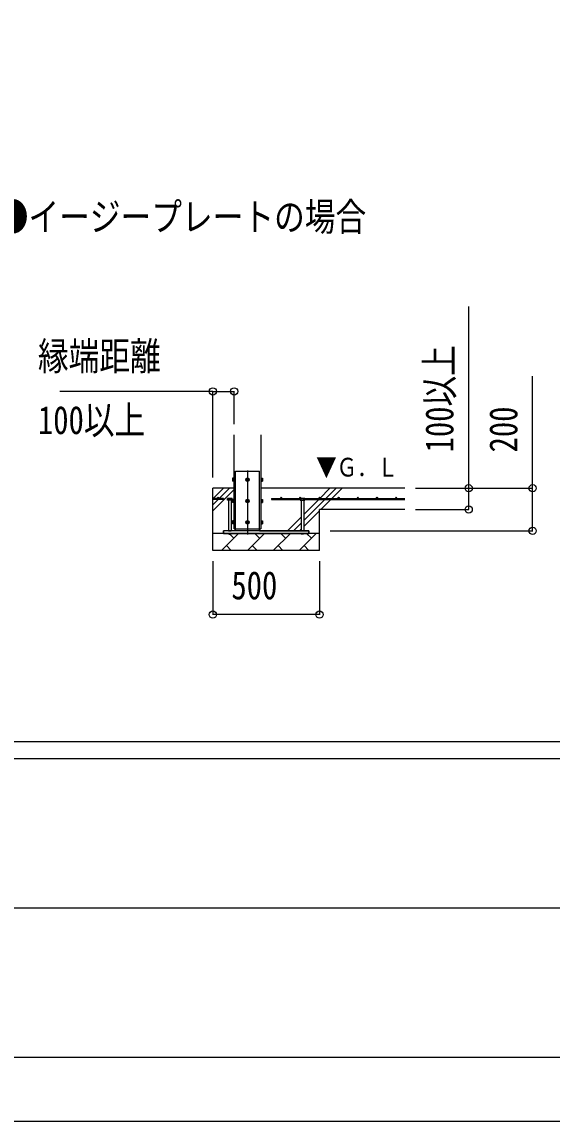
# Model space of a CAD drawing. Units: millimetres, scale not verified. Extents: x -16820 to 16820, y -11880 to 11880.
# Drawn here: x -4650 to -2164, y -11880 to -6722 of the extents above; entities that cross this region are included whole.
import ezdxf
from ezdxf.enums import TextEntityAlignment as Align

# ---------------------------------------------------------------- set-up
doc = ezdxf.new("R2010")
doc.units = ezdxf.units.MM
doc.header["$LTSCALE"] = 50
for name, color, linetype in [('0-2_USER1', 3, 'Continuous'), ('0-4_YKK_12', 2, 'Continuous'), ('0-5_YKK_13', 4, 'Continuous'), ('0-6_YKK_A1', 4, 'Continuous'), ('0-7_YKK_D', 6, 'Continuous'), ('0-8_YKK_ZWAK', 7, 'Continuous')]:
    doc.layers.add(name, color=color, linetype=linetype)
doc.styles.add('ＭＳ ゴシック', font='')
doc.styles.get('ＭＳ ゴシック').set_extended_font_data('MS Gothic')

msp = doc.modelspace()

# ---------------------------------------------------------------- linework, layer by layer
at = {"layer": '0-4_YKK_12'}
msp.add_line((-3592.42, -8827.5), (-3592.42, -9127.5), dxfattribs=at)
at = {"layer": '0-5_YKK_13'}
for p, q in [((-3663.12, -8863.51), (-3662.54, -8862.51)), ((-3663.12, -8863.51), (-3663.12, -8876.5)), ((-3657.62, -8862.51), (-3662.54, -8862.51)), ((-3657.62, -8866.25), (-3662.54, -8866.25)), ((-3657.62, -8862.51), (-3657.62, -8877.51)), ((-3656.02, -8862.96), (-3657.62, -8862.96)), ((-3657.62, -8869.5), (-3657.62, -8862.96)), ((-3657.62, -8869.5), (-3656.02, -8869.5)), ((-3657.62, -8870.5), (-3656.02, -8870.5)), ((-3657.62, -8877.05), (-3657.62, -8870.5)), ((-3656.02, -8869.5), (-3656.02, -8862.96)), ((-3656.02, -8877.05), (-3656.02, -8870.5)), ((-3648.42, -9100), (-3648.42, -8830)), ((-3648.42, -8830), (-3536.42, -8830)), ((-3536.42, -9100), (-3536.42, -8830)), ((-3528.82, -8862.95), (-3527.22, -8862.95)), ((-3528.82, -8869.5), (-3528.82, -8862.95)), ((-3527.22, -8869.5), (-3528.82, -8869.5)), ((-3527.22, -8870.5), (-3528.82, -8870.5)), ((-3528.82, -8877.05), (-3528.82, -8870.5)), ((-3527.22, -8862.49), (-3522.3, -8862.49)), ((-3527.22, -8862.49), (-3527.22, -8877.51)), ((-3527.22, -8869.5), (-3527.22, -8862.95)), ((-3527.22, -8866.25), (-3522.3, -8866.25)), ((-3527.22, -8877.05), (-3527.22, -8870.5)), ((-3521.72, -8863.5), (-3522.3, -8862.49)), ((-3521.72, -8863.5), (-3521.72, -8876.5)), ((-3663.12, -8876.5), (-3662.54, -8877.51)), ((-3657.62, -8873.75), (-3662.54, -8873.75)), ((-3657.62, -8877.51), (-3662.54, -8877.51)), ((-3657.62, -8877.05), (-3656.02, -8877.05)), ((-3527.22, -8877.05), (-3528.82, -8877.05)), ((-3527.22, -8873.75), (-3522.3, -8873.75)), ((-3527.22, -8877.51), (-3522.3, -8877.51)), ((-3521.72, -8876.5), (-3522.3, -8877.51)), ((-3684.42, -8957.5), (-3685.89, -8958.35)), ((-3684.42, -8957.5), (-3665.42, -8957.5)), ((-3680.92, -8965.5), (-3680.92, -9110)), ((-3680.41, -8965.5), (-3680.41, -8958.35)), ((-3669.44, -8965.5), (-3669.44, -8958.35)), ((-3668.92, -8965.5), (-3668.92, -9110)), ((-3665.42, -8957.5), (-3663.95, -8958.35)), ((-3663.95, -8965.5), (-3663.95, -8958.35)), ((-3663.12, -8963.51), (-3662.54, -8962.51)), ((-3663.12, -8963.51), (-3663.12, -8976.5)), ((-3657.62, -8962.51), (-3662.54, -8962.51)), ((-3657.62, -8966.25), (-3662.54, -8966.25)), ((-3657.62, -8973.75), (-3662.54, -8973.75)), ((-3657.62, -8962.51), (-3657.62, -8977.51)), ((-3656.02, -8962.96), (-3657.62, -8962.96)), ((-3657.62, -8969.5), (-3657.62, -8962.96)), ((-3657.62, -8969.5), (-3656.02, -8969.5)), ((-3657.62, -8970.5), (-3656.02, -8970.5)), ((-3657.62, -8977.05), (-3657.62, -8970.5)), ((-3656.02, -8969.5), (-3656.02, -8962.96)), ((-3656.02, -8977.05), (-3656.02, -8970.5)), ((-3528.82, -8962.95), (-3527.22, -8962.95)), ((-3528.82, -8969.5), (-3528.82, -8962.95)), ((-3527.22, -8969.5), (-3528.82, -8969.5)), ((-3527.22, -8970.5), (-3528.82, -8970.5)), ((-3528.82, -8977.05), (-3528.82, -8970.5)), ((-3527.22, -8962.49), (-3522.3, -8962.49)), ((-3527.22, -8962.49), (-3527.22, -8977.51)), ((-3527.22, -8969.5), (-3527.22, -8962.95)), ((-3527.22, -8966.25), (-3522.3, -8966.25)), ((-3527.22, -8977.05), (-3527.22, -8970.5)), ((-3527.22, -8973.75), (-3522.3, -8973.75)), ((-3521.72, -8963.5), (-3522.3, -8962.49)), ((-3521.72, -8963.5), (-3521.72, -8976.5)), ((-3344.42, -8957.5), (-3345.89, -8958.35)), ((-3345.89, -8965.5), (-3345.89, -8958.35)), ((-3325.42, -8957.5), (-3344.42, -8957.5)), ((-3340.92, -8965.5), (-3340.92, -9110)), ((-3340.41, -8965.5), (-3340.41, -8958.35)), ((-3329.44, -8965.5), (-3329.44, -8958.35)), ((-3328.92, -8965.5), (-3328.92, -9110)), ((-3325.42, -8957.5), (-3323.95, -8958.35)), ((-3663.12, -8976.5), (-3662.54, -8977.51)), ((-3657.62, -8977.51), (-3662.54, -8977.51)), ((-3657.62, -8977.05), (-3656.02, -8977.05)), ((-3527.22, -8977.05), (-3528.82, -8977.05)), ((-3527.22, -8977.51), (-3522.3, -8977.51)), ((-3521.72, -8976.5), (-3522.3, -8977.51)), ((-3663.12, -9063.51), (-3662.54, -9062.51)), ((-3663.12, -9063.51), (-3663.12, -9076.5)), ((-3663.12, -9076.5), (-3662.54, -9077.51)), ((-3657.62, -9062.51), (-3662.54, -9062.51)), ((-3657.62, -9066.25), (-3662.54, -9066.25)), ((-3657.62, -9073.75), (-3662.54, -9073.75)), ((-3657.62, -9077.51), (-3662.54, -9077.51)), ((-3657.62, -9062.51), (-3657.62, -9077.51)), ((-3656.02, -9062.96), (-3657.62, -9062.96)), ((-3657.62, -9069.5), (-3657.62, -9062.96)), ((-3657.62, -9069.5), (-3656.02, -9069.5)), ((-3657.62, -9070.5), (-3656.02, -9070.5)), ((-3657.62, -9077.05), (-3657.62, -9070.5)), ((-3657.62, -9077.05), (-3656.02, -9077.05)), ((-3656.02, -9069.5), (-3656.02, -9062.96)), ((-3656.02, -9077.05), (-3656.02, -9070.5)), ((-3528.82, -9062.95), (-3527.22, -9062.95)), ((-3528.82, -9069.5), (-3528.82, -9062.95)), ((-3527.22, -9069.5), (-3528.82, -9069.5)), ((-3527.22, -9070.5), (-3528.82, -9070.5)), ((-3528.82, -9077.05), (-3528.82, -9070.5)), ((-3527.22, -9077.05), (-3528.82, -9077.05)), ((-3527.22, -9062.49), (-3522.3, -9062.49)), ((-3527.22, -9062.49), (-3527.22, -9077.51)), ((-3527.22, -9069.5), (-3527.22, -9062.95)), ((-3527.22, -9066.25), (-3522.3, -9066.25)), ((-3527.22, -9077.05), (-3527.22, -9070.5)), ((-3527.22, -9073.75), (-3522.3, -9073.75)), ((-3527.22, -9077.51), (-3522.3, -9077.51)), ((-3521.72, -9063.5), (-3522.3, -9062.49)), ((-3521.72, -9076.5), (-3522.3, -9077.51)), ((-3521.72, -9063.5), (-3521.72, -9076.5)), ((-3304.92, -9110), (-3704.92, -9110)), ((-3704.92, -9122), (-3704.92, -9110)), ((-3704.92, -9122), (-3304.92, -9122)), ((-3680.92, -9110), (-3668.92, -9110)), ((-3680.92, -9123.5), (-3668.92, -9123.5)), ((-3648.42, -9110), (-3648.42, -9100)), ((-3536.42, -9110), (-3536.42, -9100)), ((-3328.92, -9110), (-3340.92, -9110)), ((-3328.92, -9123.5), (-3340.92, -9123.5)), ((-3304.92, -9122), (-3304.92, -9110))]:
    msp.add_line(p, q, dxfattribs=at)
for points in [[(-3654.92, -8861.5), (-3656.02, -8861.5), (-3656.02, -8878.5), (-3654.92, -8878.5)], [(-3529.92, -8861.5), (-3528.82, -8861.5), (-3528.82, -8878.5), (-3529.92, -8878.5)], [(-3663.95, -8965.5), (-3685.89, -8965.5), (-3685.89, -8958.35)], [(-3654.92, -8961.5), (-3656.02, -8961.5), (-3656.02, -8978.5), (-3654.92, -8978.5)], [(-3529.92, -8961.5), (-3528.82, -8961.5), (-3528.82, -8978.5), (-3529.92, -8978.5)], [(-3345.89, -8965.5), (-3323.95, -8965.5), (-3323.95, -8958.35)], [(-3654.92, -9061.5), (-3656.02, -9061.5), (-3656.02, -9078.5), (-3654.92, -9078.5)], [(-3529.92, -9061.5), (-3528.82, -9061.5), (-3528.82, -9078.5), (-3529.92, -9078.5)], [(-3680.92, -9122), (-3680.92, -9123.5), (-3678.92, -9125.5), (-3670.92, -9125.5)], [(-3668.92, -9122), (-3668.92, -9123.5), (-3670.92, -9125.5)], [(-3340.92, -9122), (-3340.92, -9123.5), (-3338.92, -9125.5)], [(-3328.92, -9122), (-3328.92, -9123.5), (-3330.92, -9125.5), (-3338.92, -9125.5)]]:
    msp.add_lwpolyline(points, dxfattribs=at)
for points in [[(-3592.42, -8862.49), (-3598.92, -8866.25), (-3598.92, -8873.75), (-3592.42, -8877.51), (-3585.92, -8873.75), (-3585.92, -8866.25)], [(-3592.42, -8962.49), (-3598.92, -8966.25), (-3598.92, -8973.75), (-3592.42, -8977.51), (-3585.92, -8973.75), (-3585.92, -8966.25)], [(-3592.42, -9062.49), (-3598.92, -9066.25), (-3598.92, -9073.75), (-3592.42, -9077.51), (-3585.92, -9073.75), (-3585.92, -9066.25)]]:
    msp.add_lwpolyline(points, close=True, dxfattribs=at)
for centre, radius in [((-3592.42, -8870), 8.5), ((-3592.42, -8870), 6.5), ((-3592.42, -8970), 8.5), ((-3592.42, -8970), 6.5), ((-3592.42, -9070), 8.5), ((-3592.42, -9070), 6.5)]:
    msp.add_circle(centre, radius, dxfattribs=at)
for centre, radius, start, end in [((-3659.82, -8864.38), 3.31, 145.51973, 214.48027), ((-3650.7, -8870), 12.42, 162.41205, 197.58795), ((-3592.42, -8870), 7.05, 157.21814, 202.78186), ((-3592.42, -8870), 7.05, 97.21814, 142.78186), ((-3592.42, -8870), 7.05, 37.21814, 82.78186), ((-3592.42, -8870), 7.05, 337.21814, 22.78186), ((-3525.04, -8864.37), 3.32, 325.61575, 34.38425), ((-3534.14, -8870), 12.42, 342.41205, 17.58795), ((-3659.8, -8875.63), 3.32, 145.61575, 214.38425), ((-3592.42, -8870), 7.05, 217.21814, 262.78186), ((-3592.42, -8870), 7.05, 277.21814, 322.78186), ((-3525.04, -8875.63), 3.32, 325.61575, 34.38425), ((-3683.15, -8962.36), 4.86, 55.61575, 124.38425), ((-3674.92, -8975.65), 18.15, 72.41205, 107.58795), ((-3666.69, -8962.36), 4.86, 55.61575, 124.38425), ((-3659.82, -8964.38), 3.31, 145.51973, 214.48027), ((-3650.7, -8970), 12.42, 162.41205, 197.58795), ((-3659.8, -8975.63), 3.32, 145.61575, 214.38425), ((-3592.42, -8970), 7.05, 157.21814, 202.78186), ((-3592.42, -8970), 7.05, 97.21814, 142.78186), ((-3592.42, -8970), 7.05, 217.21814, 262.78186), ((-3592.42, -8970), 7.05, 37.21814, 82.78186), ((-3592.42, -8970), 7.05, 277.21814, 322.78186), ((-3592.42, -8970), 7.05, 337.21814, 22.78186), ((-3525.04, -8964.37), 3.32, 325.61575, 34.38425), ((-3534.14, -8970), 12.42, 342.41205, 17.58795), ((-3525.04, -8975.63), 3.32, 325.61575, 34.38425), ((-3343.15, -8962.36), 4.86, 55.61575, 124.38425), ((-3334.92, -8975.65), 18.15, 72.41205, 107.58795), ((-3326.69, -8962.36), 4.86, 55.61575, 124.38425), ((-3659.82, -9064.38), 3.31, 145.51973, 214.48027), ((-3650.7, -9070), 12.42, 162.41205, 197.58795), ((-3659.8, -9075.63), 3.32, 145.61575, 214.38425), ((-3592.42, -9070), 7.05, 157.21814, 202.78186), ((-3592.42, -9070), 7.05, 97.21814, 142.78186), ((-3592.42, -9070), 7.05, 217.21814, 262.78186), ((-3592.42, -9070), 7.05, 37.21814, 82.78186), ((-3592.42, -9070), 7.05, 277.21814, 322.78186), ((-3592.42, -9070), 7.05, 337.21814, 22.78186), ((-3525.04, -9064.37), 3.32, 325.61575, 34.38425), ((-3534.14, -9070), 12.42, 342.41205, 17.58795), ((-3525.04, -9075.63), 3.32, 325.61575, 34.38425)]:
    msp.add_arc(centre, radius, start, end, dxfattribs=at)
at = {"layer": '0-6_YKK_A1'}
for p, q in [((-3654.92, -9100), (-3654.92, -8660)), ((-3529.92, -8660), (-3529.92, -9100)), ((-3654.92, -8910), (-3754.92, -8910)), ((-3754.92, -9202), (-3754.92, -8910)), ((-3754.92, -9016), (-3654.92, -8916)), ((-3752.99, -8957.5), (-3705.49, -8910)), ((-3724.71, -8957.5), (-3677.21, -8910)), ((-2854.92, -8910), (-3529.92, -8910)), ((-3252.99, -8957.5), (-3205.49, -8910)), ((-3224.71, -8957.5), (-3177.21, -8910)), ((-3196.42, -8957.5), (-3148.92, -8910)), ((-3704.92, -8957.5), (-3754.92, -8957.5)), ((-3754.92, -8987.71), (-3729.71, -8962.5)), ((-3704.92, -8962.5), (-3754.92, -8962.5)), ((-3704.92, -8957.5), (-3704.92, -8962.5)), ((-3479.92, -8957.5), (-2854.92, -8957.5)), ((-3479.92, -8957.5), (-3479.92, -8962.5)), ((-3479.92, -8962.5), (-3345.89, -8962.5)), ((-3328.92, -9061.71), (-3229.71, -8962.5)), ((-3328.92, -9033.43), (-3257.99, -8962.5)), ((-3323.95, -8962.5), (-2854.92, -8962.5)), ((-3248.92, -9010), (-3201.42, -8962.5)), ((-3328.92, -9090), (-3254.92, -9016)), ((-3254.92, -9202), (-3254.92, -9010)), ((-2854.92, -9010), (-3254.92, -9010)), ((-3405.49, -9110), (-3340.92, -9045.43)), ((-3377.21, -9110), (-3340.92, -9073.71)), ((-3254.92, -9122), (-3754.92, -9122)), ((-3714.18, -9202), (-3634.18, -9122)), ((-3656.85, -9144.66), (-3676.01, -9125.5)), ((-3654.92, -9100), (-3529.92, -9100)), ((-3592.76, -9202), (-3512.76, -9122)), ((-3535.42, -9144.66), (-3558.09, -9122)), ((-3536.42, -9110), (-3304.92, -9110)), ((-3471.34, -9202), (-3391.34, -9122)), ((-3414, -9144.66), (-3436.66, -9122)), ((-3349.92, -9202), (-3269.92, -9122)), ((-3348.92, -9110), (-3340.92, -9102)), ((-3292.58, -9144.66), (-3315.24, -9122)), ((-3304.92, -9110), (-3304.92, -9122)), ((-3691.52, -9179.34), (-3668.86, -9202)), ((-3570.1, -9179.34), (-3547.44, -9202)), ((-3448.68, -9179.34), (-3426.02, -9202)), ((-3327.26, -9179.34), (-3304.6, -9202)), ((-3254.92, -9202), (-3754.92, -9202))]:
    msp.add_line(p, q, dxfattribs=at)
msp.add_lwpolyline([(-3648.42, -9110), (-3704.92, -9110), (-3704.92, -9122)], dxfattribs=at)
for centre in [(-3729.92, -8955), (-3434.92, -8955), (-3344.92, -8955), (-3254.92, -8955), (-3164.92, -8955), (-3074.92, -8955), (-2984.92, -8955), (-2894.92, -8955)]:
    msp.add_circle(centre, 2.5, dxfattribs=at)
at = {"layer": '0-7_YKK_D'}
for p, q in [((-3754.92, -8455.47), (-4472.73, -8455.47)), ((-3754.92, -8860), (-3754.92, -8454.47)), ((-3754.92, -8455.47), (-3654.92, -8455.47)), ((-3654.92, -8610), (-3654.92, -8454.47)), ((-2804.92, -8910), (-2554.42, -8910)), ((-2804.92, -8910), (-2253.92, -8910)), ((-2804.92, -9010), (-2554.42, -9010)), ((-3204.92, -9110), (-2253.92, -9110)), ((-3754.92, -9252), (-3754.92, -9504)), ((-3254.92, -9252), (-3254.92, -9504)), ((-3254.92, -9503), (-3754.92, -9503))]:
    msp.add_line(p, q, dxfattribs=at)
for points in [[(-2554.92, -9010), (-2554.92, -8910), (-2554.92, -8057.2)], [(-2254.92, -9110), (-2254.92, -8910), (-2254.92, -8383.6)]]:
    msp.add_lwpolyline(points, dxfattribs=at)
for centre in [(-3754.92, -8455.47), (-3654.92, -8455.47), (-2554.92, -8910), (-2254.92, -8910), (-2554.92, -9010), (-2254.92, -9110), (-3754.92, -9503), (-3254.92, -9503)]:
    msp.add_circle(centre, 17, dxfattribs=at)
at = {"layer": '0-8_YKK_ZWAK'}
for p, q in [((15580.08, -10100), (-15619.92, -10100)), ((-19.92, -10180), (-5219.92, -10180)), ((-5189.92, -10880), (-19.92, -10880)), ((-5219.92, -11580), (-19.92, -11580))]:
    msp.add_line(p, q, dxfattribs=at)
msp.add_lwpolyline([(-16820, -11880), (16820, -11880), (16820, 11880), (-16820, 11880)], close=True, dxfattribs=at)

# ---------------------------------------------------------------- texts
at = {"layer": '0-2_USER1', "style": 'ＭＳ ゴシック', "width": 0.8}
msp.add_text('●イージープレートの場合', height=132, dxfattribs=at).set_placement((-4764.12, -7741.64), align=Align.BOTTOM_LEFT)
at = {"layer": '0-6_YKK_A1', "style": 'ＭＳ ゴシック', "width": 0.8}
msp.add_text('▼Ｇ．Ｌ', height=87.98, dxfattribs=at).set_placement((-3270.38, -8881.55), align=Align.BOTTOM_LEFT)
at = {"layer": '0-7_YKK_D', "style": 'ＭＳ ゴシック', "width": 0.8}
for s, p in [('縁端距離', (-4575.72, -8395.47)), ('100以上', (-4575.72, -8695.47)), ('500', (-3668.12, -9471))]:
    msp.add_text(s, height=132, dxfattribs=at).set_placement(p, align=Align.BOTTOM_LEFT)
for s, p in [('100以上', (-2586.92, -8742)), ('200', (-2286.92, -8742))]:
    msp.add_text(s, height=132, rotation=90, dxfattribs=at).set_placement(p, align=Align.BOTTOM_LEFT)

doc.saveas('drawing.dxf')
